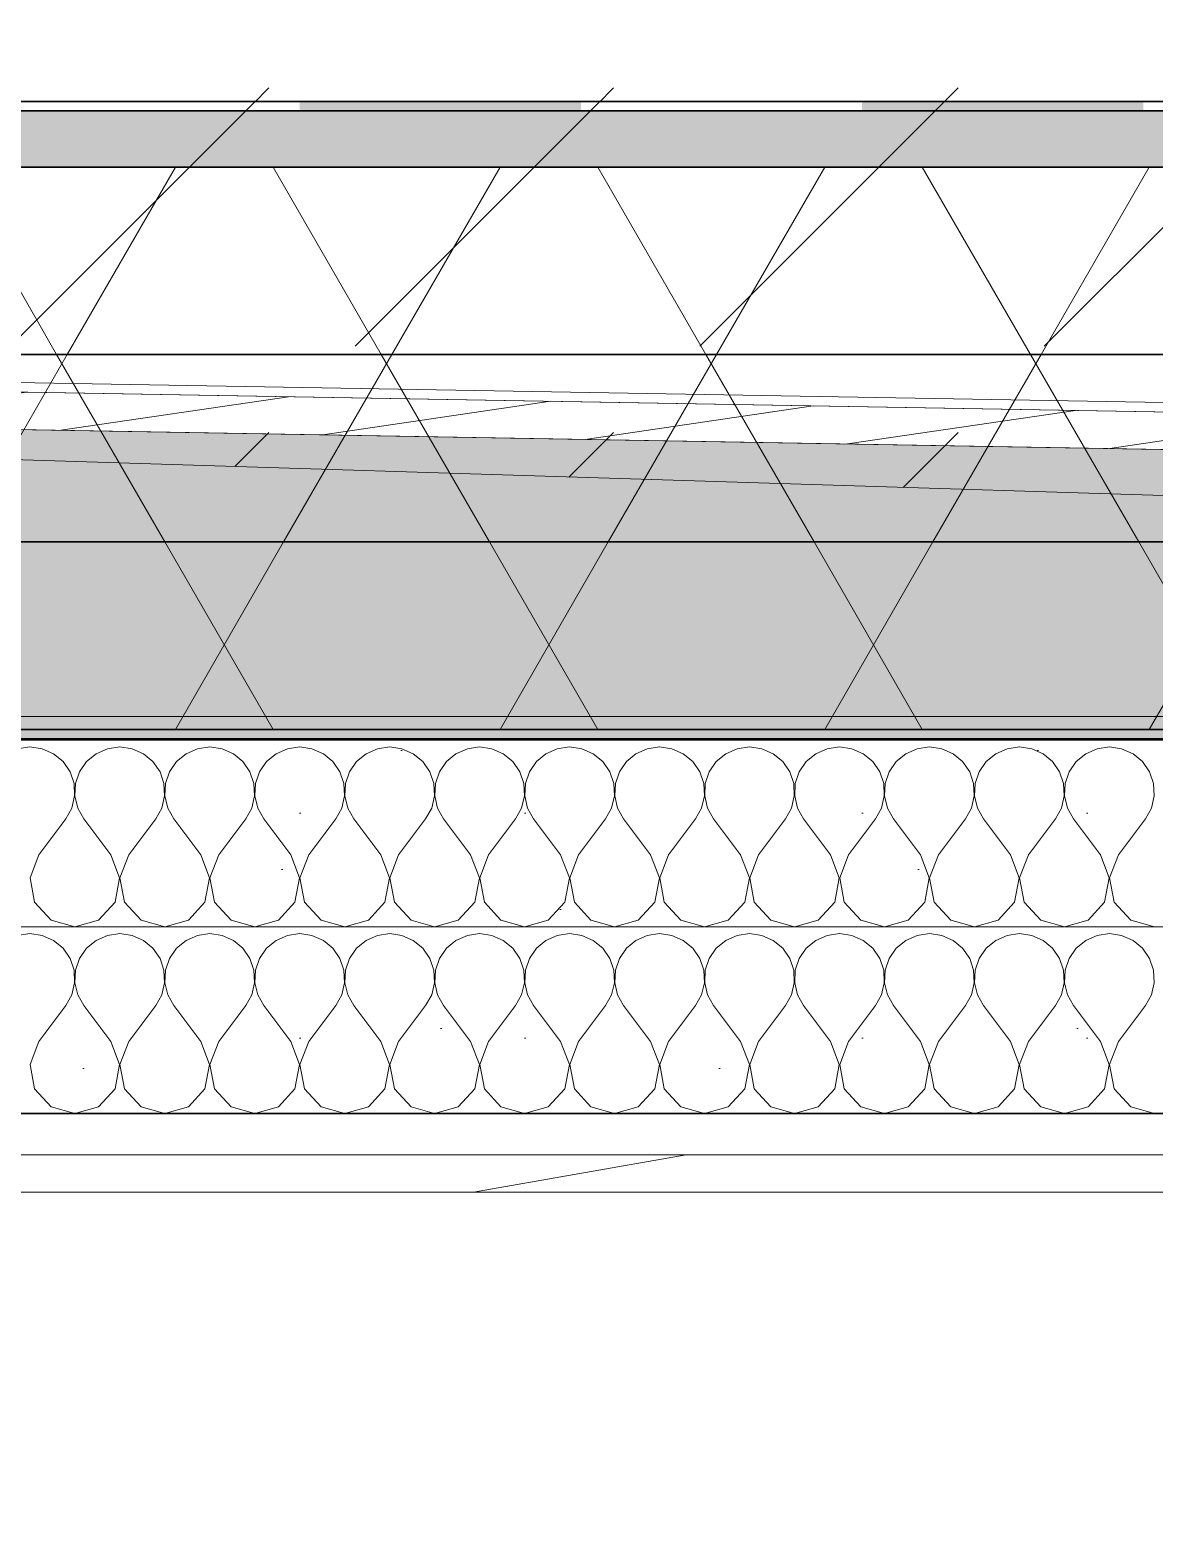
# Model space of a CAD drawing. Header units: millimetres. Extents: x 745166 to 884669, y -5000 to 15056.
# Drawn here: x 853248 to 853848, y 2814 to 3607 of the extents above; entities that cross this region are included whole.
import ezdxf

# ---------------------------------------------------------------- set-up
doc = ezdxf.new("R2010")
doc.units = ezdxf.units.MM
doc.header["$MEASUREMENT"] = 0
doc.linetypes.add('Wipeout_Contour', pattern=[1000, 0, -1000])
for name, color, linetype, lineweight in [('New_0_Pen_No__1', 7, 'Continuous', 13), ('New_0_Pen_No__19', 255, 'Continuous', 0), ('New_2D Drafting - General_Pen_No__1', 7, 'Continuous', 13), ('New_2D Drafting - General_Pen_No__19', 255, 'Continuous', 0), ('New_Annotation - Label_Pen_No__1', 7, 'Continuous', 13), ('New_Shell - Roof_Pen_No__21', 7, 'Continuous', 35)]:
    doc.layers.add(name, color=color, linetype=linetype, lineweight=lineweight)
doc.layers.add('New_Shell - Roof', color=7, linetype='Continuous')
doc.layers.add('New_Structural - Bearing', color=7, linetype='Continuous')
doc.dimstyles.new('GENERATED_STYLE__1', dxfattribs={"dimtxt": 0.18, "dimasz": 182.4, "dimexe": 0.18, "dimexo": 0.0625, "dimgap": 0, "dimtad": 0, "dimtih": 1, "dimtoh": 1, "dimdec": 4, "dimzin": 0, "dimdsep": 46, "dimcen": 0.09, "dimadec": 0, "dimazin": 0, "dimtfac": 1, "dimtdec": 4, "dimtmove": 0, "dimatfit": 3, "dimldrblk": 'ARROWHEAD_1', "dimfxl": 0, "dimtolj": 1, "dimtzin": 0, "dimarcsym": 0})
pattern_1 = [(60, (1087092.23, 129.18), (-129.90381, 75), []), (120, (1087092.23, 129.18), (129.90381, 75), [])]

# ---------------------------------------------------------------- blocks, each defined once
blk = doc.blocks.new('*X3', base_point=(1087092.23, 129.18))
at = {"layer": 'New_Shell - Roof', "linetype": 'Continuous', "lineweight": 0, "true_color": 0x000000}
blk.add_hatch(color=18, dxfattribs=at).paths.add_polyline_path([(851718.5, 3564.18), (851718.5, 3534.18), (855718.5, 3534.18), (855718.5, 3564.18)])
blk = doc.blocks.new('*X4', base_point=(1087092.23, 129.18))
at = {"layer": 'New_Shell - Roof', "linetype": 'Continuous', "lineweight": 0, "true_color": 0x000000}
for points in [[(853542.38, 3234.18), (853392.38, 3234.18), (853392.38, 3229.18), (853542.38, 3229.18)], [(853842.38, 3234.18), (853692.38, 3234.18), (853692.38, 3229.18), (853842.38, 3229.18)]]:
    blk.add_hatch(color=18, dxfattribs=at).paths.add_polyline_path(points)
blk = doc.blocks.new('*X5', base_point=(1087092.23, 129.18))
at = {"layer": 'New_Shell - Roof', "linetype": 'Continuous', "lineweight": 0, "true_color": 0x000000}
for points in [[(853542.39, 3569.18), (853392.39, 3569.18), (853392.39, 3564.18), (853542.39, 3564.18)], [(853842.39, 3569.18), (853692.39, 3569.18), (853692.39, 3564.18), (853842.39, 3564.18)]]:
    blk.add_hatch(color=18, dxfattribs=at).paths.add_polyline_path(points)
blk = doc.blocks.new('*X6', base_point=(1087092.23, 129.18))
at = {"layer": 'New_0_Pen_No__1', "color": 7, "linetype": 'Continuous', "lineweight": 13}
for p, q in [((853248.33, 3125.18), (853241.78, 3124.26)), ((853254.89, 3124.26), (853248.33, 3125.18)), ((853296.33, 3125.18), (853289.78, 3124.26)), ((853302.89, 3124.26), (853296.33, 3125.18)), ((853344.33, 3125.18), (853337.78, 3124.26)), ((853350.89, 3124.26), (853344.33, 3125.18)), ((853392.33, 3125.18), (853385.78, 3124.26)), ((853398.89, 3124.26), (853392.33, 3125.18)), ((853440.33, 3125.18), (853433.78, 3124.26)), ((853446.89, 3124.26), (853440.33, 3125.18)), ((853488.33, 3125.18), (853481.78, 3124.26)), ((853494.89, 3124.26), (853488.33, 3125.18)), ((853536.33, 3125.18), (853529.78, 3124.26)), ((853542.89, 3124.26), (853536.33, 3125.18)), ((853584.33, 3125.18), (853577.78, 3124.26)), ((853590.89, 3124.26), (853584.33, 3125.18)), ((853632.33, 3125.18), (853625.78, 3124.26)), ((853638.89, 3124.26), (853632.33, 3125.18)), ((853680.33, 3125.18), (853673.78, 3124.26)), ((853686.89, 3124.26), (853680.33, 3125.18)), ((853728.33, 3125.18), (853721.78, 3124.26)), ((853734.89, 3124.26), (853728.33, 3125.18)), ((853776.33, 3125.18), (853769.78, 3124.26)), ((853782.89, 3124.26), (853776.33, 3125.18)), ((853824.33, 3125.18), (853817.78, 3124.26)), ((853830.89, 3124.26), (853824.33, 3125.18)), ((853260.95, 3121.59), (853254.89, 3124.26)), ((853266.05, 3117.37), (853260.95, 3121.59)), ((853269.8, 3111.91), (853266.05, 3117.37)), ((853278.62, 3117.37), (853274.87, 3111.91)), ((853283.72, 3121.59), (853278.62, 3117.37)), ((853289.78, 3124.26), (853283.72, 3121.59)), ((853308.95, 3121.59), (853302.89, 3124.26)), ((853314.05, 3117.37), (853308.95, 3121.59)), ((853317.8, 3111.91), (853314.05, 3117.37)), ((853326.62, 3117.37), (853322.87, 3111.91)), ((853331.72, 3121.59), (853326.62, 3117.37)), ((853337.78, 3124.26), (853331.72, 3121.59)), ((853356.95, 3121.59), (853350.89, 3124.26)), ((853362.05, 3117.37), (853356.95, 3121.59)), ((853365.8, 3111.91), (853362.05, 3117.37)), ((853374.62, 3117.37), (853370.87, 3111.91)), ((853379.72, 3121.59), (853374.62, 3117.37)), ((853385.78, 3124.26), (853379.72, 3121.59)), ((853404.95, 3121.59), (853398.89, 3124.26)), ((853410.05, 3117.37), (853404.95, 3121.59)), ((853413.8, 3111.91), (853410.05, 3117.37)), ((853422.62, 3117.37), (853418.87, 3111.91)), ((853427.72, 3121.59), (853422.62, 3117.37)), ((853433.78, 3124.26), (853427.72, 3121.59)), ((853452.95, 3121.59), (853446.89, 3124.26)), ((853458.05, 3117.37), (853452.95, 3121.59)), ((853461.8, 3111.91), (853458.05, 3117.37)), ((853470.62, 3117.37), (853466.87, 3111.91)), ((853475.72, 3121.59), (853470.62, 3117.37)), ((853481.78, 3124.26), (853475.72, 3121.59)), ((853500.95, 3121.59), (853494.89, 3124.26)), ((853506.05, 3117.37), (853500.95, 3121.59)), ((853509.8, 3111.91), (853506.05, 3117.37)), ((853518.62, 3117.37), (853514.87, 3111.91)), ((853523.72, 3121.59), (853518.62, 3117.37)), ((853529.78, 3124.26), (853523.72, 3121.59)), ((853548.95, 3121.59), (853542.89, 3124.26)), ((853554.05, 3117.37), (853548.95, 3121.59)), ((853557.8, 3111.91), (853554.05, 3117.37)), ((853566.62, 3117.37), (853562.87, 3111.91)), ((853571.72, 3121.59), (853566.62, 3117.37)), ((853577.78, 3124.26), (853571.72, 3121.59)), ((853596.95, 3121.59), (853590.89, 3124.26)), ((853602.05, 3117.37), (853596.95, 3121.59)), ((853605.8, 3111.91), (853602.05, 3117.37)), ((853614.62, 3117.37), (853610.87, 3111.91)), ((853619.72, 3121.59), (853614.62, 3117.37)), ((853625.78, 3124.26), (853619.72, 3121.59)), ((853644.95, 3121.59), (853638.89, 3124.26)), ((853650.05, 3117.37), (853644.95, 3121.59)), ((853653.8, 3111.91), (853650.05, 3117.37)), ((853662.62, 3117.37), (853658.87, 3111.91)), ((853667.72, 3121.59), (853662.62, 3117.37)), ((853673.78, 3124.26), (853667.72, 3121.59)), ((853692.95, 3121.59), (853686.89, 3124.26)), ((853698.05, 3117.37), (853692.95, 3121.59)), ((853701.8, 3111.91), (853698.05, 3117.37)), ((853710.62, 3117.37), (853706.87, 3111.91)), ((853715.72, 3121.59), (853710.62, 3117.37)), ((853721.78, 3124.26), (853715.72, 3121.59)), ((853740.95, 3121.59), (853734.89, 3124.26)), ((853746.05, 3117.37), (853740.95, 3121.59)), ((853749.8, 3111.91), (853746.05, 3117.37)), ((853758.62, 3117.37), (853754.87, 3111.91)), ((853763.72, 3121.59), (853758.62, 3117.37)), ((853769.78, 3124.26), (853763.72, 3121.59)), ((853788.95, 3121.59), (853782.89, 3124.26)), ((853794.05, 3117.37), (853788.95, 3121.59)), ((853797.8, 3111.91), (853794.05, 3117.37)), ((853806.62, 3117.37), (853802.87, 3111.91)), ((853811.72, 3121.59), (853806.62, 3117.37)), ((853817.78, 3124.26), (853811.72, 3121.59)), ((853836.95, 3121.59), (853830.89, 3124.26)), ((853842.05, 3117.37), (853836.95, 3121.59)), ((853845.8, 3111.91), (853842.05, 3117.37)), ((853271.92, 3105.64), (853269.8, 3111.91)), ((853274.87, 3111.91), (853272.75, 3105.64)), ((853319.92, 3105.64), (853317.8, 3111.91)), ((853322.87, 3111.91), (853320.75, 3105.64)), ((853367.92, 3105.64), (853365.8, 3111.91)), ((853370.87, 3111.91), (853368.75, 3105.64)), ((853415.92, 3105.64), (853413.8, 3111.91)), ((853418.87, 3111.91), (853416.75, 3105.64)), ((853463.92, 3105.64), (853461.8, 3111.91)), ((853466.87, 3111.91), (853464.75, 3105.64)), ((853511.92, 3105.64), (853509.8, 3111.91)), ((853514.87, 3111.91), (853512.75, 3105.64)), ((853559.92, 3105.64), (853557.8, 3111.91)), ((853562.87, 3111.91), (853560.75, 3105.64)), ((853607.92, 3105.64), (853605.8, 3111.91)), ((853610.87, 3111.91), (853608.75, 3105.64)), ((853655.92, 3105.64), (853653.8, 3111.91)), ((853658.87, 3111.91), (853656.75, 3105.64)), ((853703.92, 3105.64), (853701.8, 3111.91)), ((853706.87, 3111.91), (853704.75, 3105.64)), ((853751.92, 3105.64), (853749.8, 3111.91)), ((853754.87, 3111.91), (853752.75, 3105.64)), ((853799.92, 3105.64), (853797.8, 3111.91)), ((853802.87, 3111.91), (853800.75, 3105.64)), ((853847.92, 3105.64), (853845.8, 3111.91)), ((853272.24, 3099.02), (853271.92, 3105.64)), ((853272.75, 3105.64), (853272.43, 3099.02)), ((853320.24, 3099.02), (853319.92, 3105.64)), ((853320.75, 3105.64), (853320.43, 3099.02)), ((853368.24, 3099.02), (853367.92, 3105.64)), ((853368.75, 3105.64), (853368.43, 3099.02)), ((853416.24, 3099.02), (853415.92, 3105.64)), ((853416.75, 3105.64), (853416.43, 3099.02)), ((853464.24, 3099.02), (853463.92, 3105.64)), ((853464.75, 3105.64), (853464.43, 3099.02)), ((853512.24, 3099.02), (853511.92, 3105.64)), ((853512.75, 3105.64), (853512.43, 3099.02)), ((853560.24, 3099.02), (853559.92, 3105.64)), ((853560.75, 3105.64), (853560.43, 3099.02)), ((853608.24, 3099.02), (853607.92, 3105.64)), ((853608.75, 3105.64), (853608.43, 3099.02)), ((853656.24, 3099.02), (853655.92, 3105.64)), ((853656.75, 3105.64), (853656.43, 3099.02)), ((853704.24, 3099.02), (853703.92, 3105.64)), ((853704.75, 3105.64), (853704.43, 3099.02)), ((853752.24, 3099.02), (853751.92, 3105.64)), ((853752.75, 3105.64), (853752.43, 3099.02)), ((853800.24, 3099.02), (853799.92, 3105.64)), ((853800.75, 3105.64), (853800.43, 3099.02)), ((853848.24, 3099.02), (853847.92, 3105.64)), ((853270.74, 3092.57), (853272.24, 3099.02)), ((853272.43, 3099.02), (853273.93, 3092.57)), ((853318.74, 3092.57), (853320.24, 3099.02)), ((853320.43, 3099.02), (853321.93, 3092.57)), ((853366.74, 3092.57), (853368.24, 3099.02)), ((853368.43, 3099.02), (853369.93, 3092.57)), ((853414.74, 3092.57), (853416.24, 3099.02)), ((853416.43, 3099.02), (853417.93, 3092.57)), ((853462.74, 3092.57), (853464.24, 3099.02)), ((853464.43, 3099.02), (853465.93, 3092.57)), ((853510.74, 3092.57), (853512.24, 3099.02)), ((853512.43, 3099.02), (853513.93, 3092.57)), ((853558.74, 3092.57), (853560.24, 3099.02)), ((853560.43, 3099.02), (853561.93, 3092.57)), ((853606.74, 3092.57), (853608.24, 3099.02)), ((853608.43, 3099.02), (853609.93, 3092.57)), ((853654.74, 3092.57), (853656.24, 3099.02)), ((853656.43, 3099.02), (853657.93, 3092.57)), ((853702.74, 3092.57), (853704.24, 3099.02)), ((853704.43, 3099.02), (853705.93, 3092.57)), ((853750.74, 3092.57), (853752.24, 3099.02)), ((853752.43, 3099.02), (853753.93, 3092.57)), ((853798.74, 3092.57), (853800.24, 3099.02)), ((853800.43, 3099.02), (853801.93, 3092.57)), ((853846.74, 3092.57), (853848.24, 3099.02)), ((853253.13, 3067.58), (853267.53, 3086.78)), ((853267.53, 3086.78), (853270.74, 3092.57)), ((853273.93, 3092.57), (853277.13, 3086.78)), ((853291.53, 3067.58), (853277.13, 3086.78)), ((853301.13, 3067.58), (853315.53, 3086.78)), ((853315.53, 3086.78), (853318.74, 3092.57)), ((853321.93, 3092.57), (853325.13, 3086.78)), ((853339.53, 3067.58), (853325.13, 3086.78)), ((853349.13, 3067.58), (853363.53, 3086.78)), ((853363.53, 3086.78), (853366.74, 3092.57)), ((853369.93, 3092.57), (853373.13, 3086.78)), ((853387.53, 3067.58), (853373.13, 3086.78)), ((853397.13, 3067.58), (853411.53, 3086.78)), ((853411.53, 3086.78), (853414.74, 3092.57)), ((853417.93, 3092.57), (853421.13, 3086.78)), ((853435.53, 3067.58), (853421.13, 3086.78)), ((853445.13, 3067.58), (853459.53, 3086.78)), ((853459.53, 3086.78), (853462.74, 3092.57)), ((853465.93, 3092.57), (853469.13, 3086.78)), ((853483.53, 3067.58), (853469.13, 3086.78)), ((853493.13, 3067.58), (853507.53, 3086.78)), ((853507.53, 3086.78), (853510.74, 3092.57)), ((853513.93, 3092.57), (853517.13, 3086.78)), ((853531.53, 3067.58), (853517.13, 3086.78)), ((853541.13, 3067.58), (853555.53, 3086.78)), ((853555.53, 3086.78), (853558.74, 3092.57)), ((853561.93, 3092.57), (853565.13, 3086.78)), ((853579.53, 3067.58), (853565.13, 3086.78)), ((853589.13, 3067.58), (853603.53, 3086.78)), ((853603.53, 3086.78), (853606.74, 3092.57)), ((853609.93, 3092.57), (853613.13, 3086.78)), ((853627.53, 3067.58), (853613.13, 3086.78)), ((853637.13, 3067.58), (853651.53, 3086.78)), ((853651.53, 3086.78), (853654.74, 3092.57)), ((853657.93, 3092.57), (853661.13, 3086.78)), ((853675.53, 3067.58), (853661.13, 3086.78)), ((853685.13, 3067.58), (853699.53, 3086.78)), ((853699.53, 3086.78), (853702.74, 3092.57)), ((853705.93, 3092.57), (853709.13, 3086.78)), ((853723.53, 3067.58), (853709.13, 3086.78)), ((853733.13, 3067.58), (853747.53, 3086.78)), ((853747.53, 3086.78), (853750.74, 3092.57)), ((853753.93, 3092.57), (853757.13, 3086.78)), ((853771.53, 3067.58), (853757.13, 3086.78)), ((853781.13, 3067.58), (853795.53, 3086.78)), ((853795.53, 3086.78), (853798.74, 3092.57)), ((853801.93, 3092.57), (853805.13, 3086.78)), ((853819.53, 3067.58), (853805.13, 3086.78)), ((853829.13, 3067.58), (853843.53, 3086.78)), ((853843.53, 3086.78), (853846.74, 3092.57)), ((853253.13, 3067.58), (853248.43, 3055.33)), ((853296.24, 3055.33), (853291.53, 3067.58)), ((853301.13, 3067.58), (853296.43, 3055.33)), ((853344.24, 3055.33), (853339.53, 3067.58)), ((853349.13, 3067.58), (853344.43, 3055.33)), ((853392.24, 3055.33), (853387.53, 3067.58)), ((853397.13, 3067.58), (853392.43, 3055.33)), ((853440.24, 3055.33), (853435.53, 3067.58)), ((853445.13, 3067.58), (853440.43, 3055.33)), ((853488.24, 3055.33), (853483.53, 3067.58)), ((853493.13, 3067.58), (853488.43, 3055.33)), ((853536.24, 3055.33), (853531.53, 3067.58)), ((853541.13, 3067.58), (853536.43, 3055.33)), ((853584.24, 3055.33), (853579.53, 3067.58)), ((853589.13, 3067.58), (853584.43, 3055.33)), ((853632.24, 3055.33), (853627.53, 3067.58)), ((853637.13, 3067.58), (853632.43, 3055.33)), ((853680.24, 3055.33), (853675.53, 3067.58)), ((853685.13, 3067.58), (853680.43, 3055.33)), ((853728.24, 3055.33), (853723.53, 3067.58)), ((853733.13, 3067.58), (853728.43, 3055.33)), ((853776.24, 3055.33), (853771.53, 3067.58)), ((853781.13, 3067.58), (853776.43, 3055.33)), ((853824.24, 3055.33), (853819.53, 3067.58)), ((853829.13, 3067.58), (853824.43, 3055.33)), ((853248.43, 3055.33), (853250.87, 3042.44)), ((853293.8, 3042.44), (853296.24, 3055.33)), ((853296.43, 3055.33), (853298.87, 3042.44)), ((853341.8, 3042.44), (853344.24, 3055.33)), ((853344.43, 3055.33), (853346.87, 3042.44)), ((853389.8, 3042.44), (853392.24, 3055.33)), ((853392.43, 3055.33), (853394.87, 3042.44)), ((853437.8, 3042.44), (853440.24, 3055.33)), ((853440.43, 3055.33), (853442.87, 3042.44)), ((853485.8, 3042.44), (853488.24, 3055.33)), ((853488.43, 3055.33), (853490.87, 3042.44)), ((853533.8, 3042.44), (853536.24, 3055.33)), ((853536.43, 3055.33), (853538.87, 3042.44)), ((853581.8, 3042.44), (853584.24, 3055.33)), ((853584.43, 3055.33), (853586.87, 3042.44)), ((853629.8, 3042.44), (853632.24, 3055.33)), ((853632.43, 3055.33), (853634.87, 3042.44)), ((853677.8, 3042.44), (853680.24, 3055.33)), ((853680.43, 3055.33), (853682.87, 3042.44)), ((853725.8, 3042.44), (853728.24, 3055.33)), ((853728.43, 3055.33), (853730.87, 3042.44)), ((853773.8, 3042.44), (853776.24, 3055.33)), ((853776.43, 3055.33), (853778.87, 3042.44)), ((853821.8, 3042.44), (853824.24, 3055.33)), ((853824.43, 3055.33), (853826.87, 3042.44)), ((853250.87, 3042.44), (853259.72, 3032.76)), ((853284.95, 3032.76), (853293.8, 3042.44)), ((853298.87, 3042.44), (853307.72, 3032.76)), ((853332.95, 3032.76), (853341.8, 3042.44)), ((853346.87, 3042.44), (853355.72, 3032.76)), ((853380.95, 3032.76), (853389.8, 3042.44)), ((853394.87, 3042.44), (853403.72, 3032.76)), ((853428.95, 3032.76), (853437.8, 3042.44)), ((853442.87, 3042.44), (853451.72, 3032.76)), ((853476.95, 3032.76), (853485.8, 3042.44)), ((853490.87, 3042.44), (853499.72, 3032.76)), ((853524.95, 3032.76), (853533.8, 3042.44)), ((853538.87, 3042.44), (853547.72, 3032.76)), ((853572.95, 3032.76), (853581.8, 3042.44)), ((853586.87, 3042.44), (853595.72, 3032.76)), ((853620.95, 3032.76), (853629.8, 3042.44)), ((853634.87, 3042.44), (853643.72, 3032.76)), ((853668.95, 3032.76), (853677.8, 3042.44)), ((853682.87, 3042.44), (853691.72, 3032.76)), ((853716.95, 3032.76), (853725.8, 3042.44)), ((853730.87, 3042.44), (853739.72, 3032.76)), ((853764.95, 3032.76), (853773.8, 3042.44)), ((853778.87, 3042.44), (853787.72, 3032.76)), ((853812.95, 3032.76), (853821.8, 3042.44)), ((853826.87, 3042.44), (853835.72, 3032.76)), ((853259.72, 3032.76), (853272.33, 3029.18)), ((853272.33, 3029.18), (853284.95, 3032.76)), ((853307.72, 3032.76), (853320.33, 3029.18)), ((853320.33, 3029.18), (853332.95, 3032.76)), ((853355.72, 3032.76), (853368.33, 3029.18)), ((853368.33, 3029.18), (853380.95, 3032.76)), ((853403.72, 3032.76), (853416.33, 3029.18)), ((853416.33, 3029.18), (853428.95, 3032.76)), ((853451.72, 3032.76), (853464.33, 3029.18)), ((853464.33, 3029.18), (853476.95, 3032.76)), ((853499.72, 3032.76), (853512.33, 3029.18)), ((853512.33, 3029.18), (853524.95, 3032.76)), ((853547.72, 3032.76), (853560.33, 3029.18)), ((853560.33, 3029.18), (853572.95, 3032.76)), ((853595.72, 3032.76), (853608.33, 3029.18)), ((853608.33, 3029.18), (853620.95, 3032.76)), ((853643.72, 3032.76), (853656.33, 3029.18)), ((853656.33, 3029.18), (853668.95, 3032.76)), ((853691.72, 3032.76), (853704.33, 3029.18)), ((853704.33, 3029.18), (853716.95, 3032.76)), ((853739.72, 3032.76), (853752.33, 3029.18)), ((853752.33, 3029.18), (853764.95, 3032.76)), ((853787.72, 3032.76), (853800.33, 3029.18)), ((853800.33, 3029.18), (853812.95, 3032.76)), ((853835.72, 3032.76), (853848.33, 3029.18))]:
    blk.add_line(p, q, dxfattribs=at)
blk = doc.blocks.new('*X8', base_point=(1087092.23, 129.18))
at = {"layer": 'New_0_Pen_No__1', "color": 7, "linetype": 'Continuous', "lineweight": 13}
for p, q in [((853248.33, 3224.8), (853241.78, 3223.88)), ((853254.89, 3223.88), (853248.33, 3224.8)), ((853260.95, 3221.21), (853254.89, 3223.88)), ((853266.05, 3216.99), (853260.95, 3221.21)), ((853283.72, 3221.21), (853278.62, 3216.99)), ((853289.78, 3223.88), (853283.72, 3221.21)), ((853296.33, 3224.8), (853289.78, 3223.88)), ((853302.89, 3223.88), (853296.33, 3224.8)), ((853308.95, 3221.21), (853302.89, 3223.88)), ((853314.05, 3216.99), (853308.95, 3221.21)), ((853331.72, 3221.21), (853326.62, 3216.99)), ((853337.78, 3223.88), (853331.72, 3221.21)), ((853344.33, 3224.8), (853337.78, 3223.88)), ((853350.89, 3223.88), (853344.33, 3224.8)), ((853356.95, 3221.21), (853350.89, 3223.88)), ((853362.05, 3216.99), (853356.95, 3221.21)), ((853379.72, 3221.21), (853374.62, 3216.99)), ((853385.78, 3223.88), (853379.72, 3221.21)), ((853392.33, 3224.8), (853385.78, 3223.88)), ((853398.89, 3223.88), (853392.33, 3224.8)), ((853404.95, 3221.21), (853398.89, 3223.88)), ((853410.05, 3216.99), (853404.95, 3221.21)), ((853427.72, 3221.21), (853422.62, 3216.99)), ((853433.78, 3223.88), (853427.72, 3221.21)), ((853440.33, 3224.8), (853433.78, 3223.88)), ((853446.89, 3223.88), (853440.33, 3224.8)), ((853452.95, 3221.21), (853446.89, 3223.88)), ((853458.05, 3216.99), (853452.95, 3221.21)), ((853475.72, 3221.21), (853470.62, 3216.99)), ((853481.78, 3223.88), (853475.72, 3221.21)), ((853488.33, 3224.8), (853481.78, 3223.88)), ((853494.89, 3223.88), (853488.33, 3224.8)), ((853500.95, 3221.21), (853494.89, 3223.88)), ((853506.05, 3216.99), (853500.95, 3221.21)), ((853523.72, 3221.21), (853518.62, 3216.99)), ((853529.78, 3223.88), (853523.72, 3221.21)), ((853536.33, 3224.8), (853529.78, 3223.88)), ((853542.89, 3223.88), (853536.33, 3224.8)), ((853548.95, 3221.21), (853542.89, 3223.88)), ((853554.05, 3216.99), (853548.95, 3221.21)), ((853571.72, 3221.21), (853566.62, 3216.99)), ((853577.78, 3223.88), (853571.72, 3221.21)), ((853584.33, 3224.8), (853577.78, 3223.88)), ((853590.89, 3223.88), (853584.33, 3224.8)), ((853596.95, 3221.21), (853590.89, 3223.88)), ((853602.05, 3216.99), (853596.95, 3221.21)), ((853619.72, 3221.21), (853614.62, 3216.99)), ((853625.78, 3223.88), (853619.72, 3221.21)), ((853632.33, 3224.8), (853625.78, 3223.88)), ((853638.89, 3223.88), (853632.33, 3224.8)), ((853644.95, 3221.21), (853638.89, 3223.88)), ((853650.05, 3216.99), (853644.95, 3221.21)), ((853667.72, 3221.21), (853662.62, 3216.99)), ((853673.78, 3223.88), (853667.72, 3221.21)), ((853680.33, 3224.8), (853673.78, 3223.88)), ((853686.89, 3223.88), (853680.33, 3224.8)), ((853692.95, 3221.21), (853686.89, 3223.88)), ((853698.05, 3216.99), (853692.95, 3221.21)), ((853715.72, 3221.21), (853710.62, 3216.99)), ((853721.78, 3223.88), (853715.72, 3221.21)), ((853728.33, 3224.8), (853721.78, 3223.88)), ((853734.89, 3223.88), (853728.33, 3224.8)), ((853740.95, 3221.21), (853734.89, 3223.88)), ((853746.05, 3216.99), (853740.95, 3221.21)), ((853763.72, 3221.21), (853758.62, 3216.99)), ((853769.78, 3223.88), (853763.72, 3221.21)), ((853776.33, 3224.8), (853769.78, 3223.88)), ((853782.89, 3223.88), (853776.33, 3224.8)), ((853788.95, 3221.21), (853782.89, 3223.88)), ((853794.05, 3216.99), (853788.95, 3221.21)), ((853811.72, 3221.21), (853806.62, 3216.99)), ((853817.78, 3223.88), (853811.72, 3221.21)), ((853824.33, 3224.8), (853817.78, 3223.88)), ((853830.89, 3223.88), (853824.33, 3224.8)), ((853836.95, 3221.21), (853830.89, 3223.88)), ((853842.05, 3216.99), (853836.95, 3221.21)), ((853269.8, 3211.53), (853266.05, 3216.99)), ((853278.62, 3216.99), (853274.87, 3211.53)), ((853317.8, 3211.53), (853314.05, 3216.99)), ((853326.62, 3216.99), (853322.87, 3211.53)), ((853365.8, 3211.53), (853362.05, 3216.99)), ((853374.62, 3216.99), (853370.87, 3211.53)), ((853413.8, 3211.53), (853410.05, 3216.99)), ((853422.62, 3216.99), (853418.87, 3211.53)), ((853461.8, 3211.53), (853458.05, 3216.99)), ((853470.62, 3216.99), (853466.87, 3211.53)), ((853509.8, 3211.53), (853506.05, 3216.99)), ((853518.62, 3216.99), (853514.87, 3211.53)), ((853557.8, 3211.53), (853554.05, 3216.99)), ((853566.62, 3216.99), (853562.87, 3211.53)), ((853605.8, 3211.53), (853602.05, 3216.99)), ((853614.62, 3216.99), (853610.87, 3211.53)), ((853653.8, 3211.53), (853650.05, 3216.99)), ((853662.62, 3216.99), (853658.87, 3211.53)), ((853701.8, 3211.53), (853698.05, 3216.99)), ((853710.62, 3216.99), (853706.87, 3211.53)), ((853749.8, 3211.53), (853746.05, 3216.99)), ((853758.62, 3216.99), (853754.87, 3211.53)), ((853797.8, 3211.53), (853794.05, 3216.99)), ((853806.62, 3216.99), (853802.87, 3211.53)), ((853845.8, 3211.53), (853842.05, 3216.99)), ((853271.92, 3205.25), (853269.8, 3211.53)), ((853272.24, 3198.64), (853271.92, 3205.25)), ((853272.75, 3205.25), (853272.43, 3198.64)), ((853274.87, 3211.53), (853272.75, 3205.25)), ((853319.92, 3205.25), (853317.8, 3211.53)), ((853320.24, 3198.64), (853319.92, 3205.25)), ((853320.75, 3205.25), (853320.43, 3198.64)), ((853322.87, 3211.53), (853320.75, 3205.25)), ((853367.92, 3205.25), (853365.8, 3211.53)), ((853368.24, 3198.64), (853367.92, 3205.25)), ((853368.75, 3205.25), (853368.43, 3198.64)), ((853370.87, 3211.53), (853368.75, 3205.25)), ((853415.92, 3205.25), (853413.8, 3211.53)), ((853416.24, 3198.64), (853415.92, 3205.25)), ((853416.75, 3205.25), (853416.43, 3198.64)), ((853418.87, 3211.53), (853416.75, 3205.25)), ((853463.92, 3205.25), (853461.8, 3211.53)), ((853464.24, 3198.64), (853463.92, 3205.25)), ((853464.75, 3205.25), (853464.43, 3198.64)), ((853466.87, 3211.53), (853464.75, 3205.25)), ((853511.92, 3205.25), (853509.8, 3211.53)), ((853512.24, 3198.64), (853511.92, 3205.25)), ((853512.75, 3205.25), (853512.43, 3198.64)), ((853514.87, 3211.53), (853512.75, 3205.25)), ((853559.92, 3205.25), (853557.8, 3211.53)), ((853560.24, 3198.64), (853559.92, 3205.25)), ((853560.75, 3205.25), (853560.43, 3198.64)), ((853562.87, 3211.53), (853560.75, 3205.25)), ((853607.92, 3205.25), (853605.8, 3211.53)), ((853608.24, 3198.64), (853607.92, 3205.25)), ((853608.75, 3205.25), (853608.43, 3198.64)), ((853610.87, 3211.53), (853608.75, 3205.25)), ((853655.92, 3205.25), (853653.8, 3211.53)), ((853656.24, 3198.64), (853655.92, 3205.25)), ((853656.75, 3205.25), (853656.43, 3198.64)), ((853658.87, 3211.53), (853656.75, 3205.25)), ((853703.92, 3205.25), (853701.8, 3211.53)), ((853704.24, 3198.64), (853703.92, 3205.25)), ((853704.75, 3205.25), (853704.43, 3198.64)), ((853706.87, 3211.53), (853704.75, 3205.25)), ((853751.92, 3205.25), (853749.8, 3211.53)), ((853752.24, 3198.64), (853751.92, 3205.25)), ((853752.75, 3205.25), (853752.43, 3198.64)), ((853754.87, 3211.53), (853752.75, 3205.25)), ((853799.92, 3205.25), (853797.8, 3211.53)), ((853800.24, 3198.64), (853799.92, 3205.25)), ((853800.75, 3205.25), (853800.43, 3198.64)), ((853802.87, 3211.53), (853800.75, 3205.25)), ((853847.92, 3205.25), (853845.8, 3211.53)), ((853848.24, 3198.64), (853847.92, 3205.25)), ((853270.74, 3192.19), (853272.24, 3198.64)), ((853272.43, 3198.64), (853273.93, 3192.19)), ((853318.74, 3192.19), (853320.24, 3198.64)), ((853320.43, 3198.64), (853321.93, 3192.19)), ((853366.74, 3192.19), (853368.24, 3198.64)), ((853368.43, 3198.64), (853369.93, 3192.19)), ((853414.74, 3192.19), (853416.24, 3198.64)), ((853416.43, 3198.64), (853417.93, 3192.19)), ((853462.74, 3192.19), (853464.24, 3198.64)), ((853464.43, 3198.64), (853465.93, 3192.19)), ((853510.74, 3192.19), (853512.24, 3198.64)), ((853512.43, 3198.64), (853513.93, 3192.19)), ((853558.74, 3192.19), (853560.24, 3198.64)), ((853560.43, 3198.64), (853561.93, 3192.19)), ((853606.74, 3192.19), (853608.24, 3198.64)), ((853608.43, 3198.64), (853609.93, 3192.19)), ((853654.74, 3192.19), (853656.24, 3198.64)), ((853656.43, 3198.64), (853657.93, 3192.19)), ((853702.74, 3192.19), (853704.24, 3198.64)), ((853704.43, 3198.64), (853705.93, 3192.19)), ((853750.74, 3192.19), (853752.24, 3198.64)), ((853752.43, 3198.64), (853753.93, 3192.19)), ((853798.74, 3192.19), (853800.24, 3198.64)), ((853800.43, 3198.64), (853801.93, 3192.19)), ((853846.74, 3192.19), (853848.24, 3198.64)), ((853267.53, 3186.4), (853270.74, 3192.19)), ((853273.93, 3192.19), (853277.13, 3186.4)), ((853315.53, 3186.4), (853318.74, 3192.19)), ((853321.93, 3192.19), (853325.13, 3186.4)), ((853363.53, 3186.4), (853366.74, 3192.19)), ((853369.93, 3192.19), (853373.13, 3186.4)), ((853411.53, 3186.4), (853414.74, 3192.19)), ((853417.93, 3192.19), (853421.13, 3186.4)), ((853459.53, 3186.4), (853462.74, 3192.19)), ((853465.93, 3192.19), (853469.13, 3186.4)), ((853507.53, 3186.4), (853510.74, 3192.19)), ((853513.93, 3192.19), (853517.13, 3186.4)), ((853555.53, 3186.4), (853558.74, 3192.19)), ((853561.93, 3192.19), (853565.13, 3186.4)), ((853603.53, 3186.4), (853606.74, 3192.19)), ((853609.93, 3192.19), (853613.13, 3186.4)), ((853651.53, 3186.4), (853654.74, 3192.19)), ((853657.93, 3192.19), (853661.13, 3186.4)), ((853699.53, 3186.4), (853702.74, 3192.19)), ((853705.93, 3192.19), (853709.13, 3186.4)), ((853747.53, 3186.4), (853750.74, 3192.19)), ((853753.93, 3192.19), (853757.13, 3186.4)), ((853795.53, 3186.4), (853798.74, 3192.19)), ((853801.93, 3192.19), (853805.13, 3186.4)), ((853843.53, 3186.4), (853846.74, 3192.19)), ((853253.13, 3167.2), (853267.53, 3186.4)), ((853291.53, 3167.2), (853277.13, 3186.4)), ((853301.13, 3167.2), (853315.53, 3186.4)), ((853339.53, 3167.2), (853325.13, 3186.4)), ((853349.13, 3167.2), (853363.53, 3186.4)), ((853387.53, 3167.2), (853373.13, 3186.4)), ((853397.13, 3167.2), (853411.53, 3186.4)), ((853435.53, 3167.2), (853421.13, 3186.4)), ((853445.13, 3167.2), (853459.53, 3186.4)), ((853483.53, 3167.2), (853469.13, 3186.4)), ((853493.13, 3167.2), (853507.53, 3186.4)), ((853531.53, 3167.2), (853517.13, 3186.4)), ((853541.13, 3167.2), (853555.53, 3186.4)), ((853579.53, 3167.2), (853565.13, 3186.4)), ((853589.13, 3167.2), (853603.53, 3186.4)), ((853627.53, 3167.2), (853613.13, 3186.4)), ((853637.13, 3167.2), (853651.53, 3186.4)), ((853675.53, 3167.2), (853661.13, 3186.4)), ((853685.13, 3167.2), (853699.53, 3186.4)), ((853723.53, 3167.2), (853709.13, 3186.4)), ((853733.13, 3167.2), (853747.53, 3186.4)), ((853771.53, 3167.2), (853757.13, 3186.4)), ((853781.13, 3167.2), (853795.53, 3186.4)), ((853819.53, 3167.2), (853805.13, 3186.4)), ((853829.13, 3167.2), (853843.53, 3186.4)), ((853253.13, 3167.2), (853248.43, 3154.95)), ((853296.24, 3154.95), (853291.53, 3167.2)), ((853301.13, 3167.2), (853296.43, 3154.95)), ((853344.24, 3154.95), (853339.53, 3167.2)), ((853349.13, 3167.2), (853344.43, 3154.95)), ((853392.24, 3154.95), (853387.53, 3167.2)), ((853397.13, 3167.2), (853392.43, 3154.95)), ((853440.24, 3154.95), (853435.53, 3167.2)), ((853445.13, 3167.2), (853440.43, 3154.95)), ((853488.24, 3154.95), (853483.53, 3167.2)), ((853493.13, 3167.2), (853488.43, 3154.95)), ((853536.24, 3154.95), (853531.53, 3167.2)), ((853541.13, 3167.2), (853536.43, 3154.95)), ((853584.24, 3154.95), (853579.53, 3167.2)), ((853589.13, 3167.2), (853584.43, 3154.95)), ((853632.24, 3154.95), (853627.53, 3167.2)), ((853637.13, 3167.2), (853632.43, 3154.95)), ((853680.24, 3154.95), (853675.53, 3167.2)), ((853685.13, 3167.2), (853680.43, 3154.95)), ((853728.24, 3154.95), (853723.53, 3167.2)), ((853733.13, 3167.2), (853728.43, 3154.95)), ((853776.24, 3154.95), (853771.53, 3167.2)), ((853781.13, 3167.2), (853776.43, 3154.95)), ((853824.24, 3154.95), (853819.53, 3167.2)), ((853829.13, 3167.2), (853824.43, 3154.95)), ((853248.43, 3154.95), (853250.87, 3142.06)), ((853293.8, 3142.06), (853296.24, 3154.95)), ((853296.43, 3154.95), (853298.87, 3142.06)), ((853341.8, 3142.06), (853344.24, 3154.95)), ((853344.43, 3154.95), (853346.87, 3142.06)), ((853389.8, 3142.06), (853392.24, 3154.95)), ((853392.43, 3154.95), (853394.87, 3142.06)), ((853437.8, 3142.06), (853440.24, 3154.95)), ((853440.43, 3154.95), (853442.87, 3142.06)), ((853485.8, 3142.06), (853488.24, 3154.95)), ((853488.43, 3154.95), (853490.87, 3142.06)), ((853533.8, 3142.06), (853536.24, 3154.95)), ((853536.43, 3154.95), (853538.87, 3142.06)), ((853581.8, 3142.06), (853584.24, 3154.95)), ((853584.43, 3154.95), (853586.87, 3142.06)), ((853629.8, 3142.06), (853632.24, 3154.95)), ((853632.43, 3154.95), (853634.87, 3142.06)), ((853677.8, 3142.06), (853680.24, 3154.95)), ((853680.43, 3154.95), (853682.87, 3142.06)), ((853725.8, 3142.06), (853728.24, 3154.95)), ((853728.43, 3154.95), (853730.87, 3142.06)), ((853773.8, 3142.06), (853776.24, 3154.95)), ((853776.43, 3154.95), (853778.87, 3142.06)), ((853821.8, 3142.06), (853824.24, 3154.95)), ((853824.43, 3154.95), (853826.87, 3142.06)), ((853250.87, 3142.06), (853259.72, 3132.38)), ((853284.95, 3132.38), (853293.8, 3142.06)), ((853298.87, 3142.06), (853307.72, 3132.38)), ((853332.95, 3132.38), (853341.8, 3142.06)), ((853346.87, 3142.06), (853355.72, 3132.38)), ((853380.95, 3132.38), (853389.8, 3142.06)), ((853394.87, 3142.06), (853403.72, 3132.38)), ((853428.95, 3132.38), (853437.8, 3142.06)), ((853442.87, 3142.06), (853451.72, 3132.38)), ((853476.95, 3132.38), (853485.8, 3142.06)), ((853490.87, 3142.06), (853499.72, 3132.38)), ((853524.95, 3132.38), (853533.8, 3142.06)), ((853538.87, 3142.06), (853547.72, 3132.38)), ((853572.95, 3132.38), (853581.8, 3142.06)), ((853586.87, 3142.06), (853595.72, 3132.38)), ((853620.95, 3132.38), (853629.8, 3142.06)), ((853634.87, 3142.06), (853643.72, 3132.38)), ((853668.95, 3132.38), (853677.8, 3142.06)), ((853682.87, 3142.06), (853691.72, 3132.38)), ((853716.95, 3132.38), (853725.8, 3142.06)), ((853730.87, 3142.06), (853739.72, 3132.38)), ((853764.95, 3132.38), (853773.8, 3142.06)), ((853778.87, 3142.06), (853787.72, 3132.38)), ((853812.95, 3132.38), (853821.8, 3142.06)), ((853826.87, 3142.06), (853835.72, 3132.38)), ((853259.72, 3132.38), (853272.33, 3128.8)), ((853272.33, 3128.8), (853284.95, 3132.38)), ((853307.72, 3132.38), (853320.33, 3128.8)), ((853320.33, 3128.8), (853332.95, 3132.38)), ((853355.72, 3132.38), (853368.33, 3128.8)), ((853368.33, 3128.8), (853380.95, 3132.38)), ((853403.72, 3132.38), (853416.33, 3128.8)), ((853416.33, 3128.8), (853428.95, 3132.38)), ((853451.72, 3132.38), (853464.33, 3128.8)), ((853464.33, 3128.8), (853476.95, 3132.38)), ((853499.72, 3132.38), (853512.33, 3128.8)), ((853512.33, 3128.8), (853524.95, 3132.38)), ((853547.72, 3132.38), (853560.33, 3128.8)), ((853560.33, 3128.8), (853572.95, 3132.38)), ((853595.72, 3132.38), (853608.33, 3128.8)), ((853608.33, 3128.8), (853620.95, 3132.38)), ((853643.72, 3132.38), (853656.33, 3128.8)), ((853656.33, 3128.8), (853668.95, 3132.38)), ((853691.72, 3132.38), (853704.33, 3128.8)), ((853704.33, 3128.8), (853716.95, 3132.38)), ((853739.72, 3132.38), (853752.33, 3128.8)), ((853752.33, 3128.8), (853764.95, 3132.38)), ((853787.72, 3132.38), (853800.33, 3128.8)), ((853800.33, 3128.8), (853812.95, 3132.38)), ((853835.72, 3132.38), (853848.33, 3128.8))]:
    blk.add_line(p, q, dxfattribs=at)
blk = doc.blocks.new('*X9', base_point=(1087092.23, 129.18))
at = {"layer": 'New_0_Pen_No__1', "linetype": 'Continuous', "lineweight": 0, "true_color": 0x000000}
blk.add_hatch(color=18, dxfattribs=at).paths.add_polyline_path([(855858.5, 3241.03), (851578.5, 3241.03), (851578.5, 3228.41), (855858.5, 3228.41)])
blk = doc.blocks.new('ARROWHEAD_1')
at = {"color": 0, "linetype": 'Continuous', "lineweight": 0}
blk.add_line((0, 0), (-1, 0), dxfattribs=at)
blk.add_circle((0, 0), 0.25, dxfattribs=at)

msp = doc.modelspace()

# ---------------------------------------------------------------- hatches: boundary and pattern name
at = {"layer": 'New_0_Pen_No__1', "linetype": 'Continuous', "lineweight": 13}
h = msp.add_hatch(dxfattribs=at)
h.set_pattern_fill('Wood_0005', style=0, pattern_type=2)
h.set_pattern_definition([(8.36294, (854244.443, 3376.738), (-3.8296, 22.448), [])])
h.paths.add_polyline_path([(850576.5, 3440.68), (856886.49, 3330.68), (856886.22, 3350.69), (850576.23, 3460.68)])
h = msp.add_hatch(dxfattribs=at)
h.set_pattern_fill('Lightweight_Concrete_0005', style=0, pattern_type=2)
h.set_pattern_definition([(0, (1087092.2, 129.2), (0, 779.4229), [48.75, -401.25]), (0, (1087317.2, 518.9), (0, 779.4229), [48.75, -401.25]), (60, (1087092.2, 129.2), (-675, 389.7114), [48.75, -401.25]), (60, (1087542.2, 129.2), (-675, 389.7114), [48.75, -401.25]), (120, (1087141, 129.2), (675, 389.7114), [48.75, -401.25]), (120, (1087591, 129.2), (675, 389.7114), [48.75, -401.25]), (0, (1087092.23, 204.18), (0, 150), [0, -150, 0, -225]), (45, (1087167.23, 204.18), (-106.06602, 106.06602), [0, -112.5, 0, -187.5])])
h.paths.add_polyline_path([(856896.5, 3350.51), (850677.41, 3458.92), (850677.5, 3463.92), (856896.5, 3355.51)])
at = {"layer": 'New_0_Pen_No__19', "linetype": 'Continuous', "lineweight": 0}
msp.add_hatch(color=255, dxfattribs=at).paths.add_polyline_path([(850576.5, 3241.03), (856861.5, 3241.03), (856861.5, 3331.12), (850576.5, 3440.68)])
at = {"layer": 'New_Shell - Roof', "linetype": 'Continuous', "lineweight": 0, "true_color": 0x000000}
h = msp.add_hatch(dxfattribs=at)
h.set_pattern_fill('Batt_Insulation_0005', color=18, style=0, pattern_type=2)
h.set_pattern_definition(pattern_1)
h.paths.add_polyline_path([(851718.5, 3534.18), (851718.5, 3434.18), (855718.5, 3434.18), (855718.5, 3534.18)])
h = msp.add_hatch(dxfattribs=at)
h.set_pattern_fill('Batt_Insulation_0005', color=18, style=0, pattern_type=2)
h.set_pattern_definition(pattern_1)
h.paths.add_polyline_path([(851718.5, 3434.18), (851718.5, 3334.18), (855718.5, 3334.18), (855718.5, 3434.18)])
h = msp.add_hatch(dxfattribs=at)
h.set_pattern_fill('Batt_Insulation_0005', color=18, style=0, pattern_type=2)
h.set_pattern_definition(pattern_1)
h.paths.add_polyline_path([(851718.5, 3334.18), (851718.5, 3234.18), (855718.5, 3234.18), (855718.5, 3334.18)])

# ---------------------------------------------------------------- linework, layer by layer
at = {"layer": 'New_0_Pen_No__1', "color": 7, "linetype": 'Continuous', "lineweight": 13, "flags": 128}
for points in [[(850576.5, 3440.68), (856886.49, 3330.68), (856886.22, 3350.69), (850576.23, 3460.68)], [(856896.5, 3350.51), (850677.41, 3458.92), (850677.5, 3463.92), (856896.5, 3355.51)], [(850576.5, 3241.03), (856861.5, 3241.03), (856861.5, 3331.12), (850576.5, 3440.68)], [(855858.5, 3241.03), (855858.5, 3228.41), (851578.5, 3228.41), (851578.5, 3241.03)], [(855858.5, 3228.41), (855858.5, 3128.8), (851578.5, 3128.8), (851578.5, 3228.41)]]:
    msp.add_lwpolyline(points, close=True, dxfattribs=at)
at = {"layer": 'New_Shell - Roof_Pen_No__21', "color": 7, "linetype": 'Continuous', "lineweight": 35}
for p, q in [((855718.5, 3564.18), (851718.5, 3564.18)), ((855718.5, 3534.18), (851718.5, 3534.18)), ((855718.5, 3434.18), (851718.5, 3434.18)), ((855718.5, 3334.18), (851718.5, 3334.18)), ((855718.5, 3234.18), (851718.5, 3234.18)), ((855718.5, 3229.18), (851718.5, 3229.18))]:
    msp.add_line(p, q, dxfattribs=at)

# ---------------------------------------------------------------- block references
at = {"layer": 'New_0_Pen_No__1', "color": 7, "linetype": 'Continuous', "lineweight": 13}
for name in ['*X9', '*X8']:
    msp.add_blockref(name, (1087092.23, 129.18), dxfattribs=at)
at = {"layer": 'New_Shell - Roof', "lineweight": 0}
for name in ['*X3', '*X4']:
    msp.add_blockref(name, (1087092.23, 129.18), dxfattribs=at)

# ---------------------------------------------------------------- wipeouts: each hides what was drawn before it
at = {"color": 254, "linetype": 'Wipeout_Contour', "lineweight": 0, "ltscale": 3414907.206827026}
msp.add_wipeout([(855718.5, 3949.18), (851718.5, 3949.18), (851718.5, 3569.18), (855718.5, 3569.18)], dxfattribs=at).dxf.layer = 'New_Structural - Bearing'
at = {"color": 254, "linetype": 'Wipeout_Contour', "lineweight": 0, "ltscale": 26431299.30567908}
msp.add_wipeout([(851718.5, 2579.18), (851818.5, 2579.18), (851818.5, 2573.18), (852704, 2573.18), (852704, 2579.18), (852749, 2579.18), (852749, 2573.18), (854706.5, 2573.18), (854706.5, 2516.18), (854586.5, 2516.18), (854586.5, 2459.18), (852149.65, 2459.18), (852115.16, 2457.37), (852084.16, 2452.46), (852053.85, 2444.34), (852024.55, 2433.09), (851996.59, 2418.84), (851970.27, 2401.75), (851945.88, 2382), (851923.68, 2359.81), (851903.93, 2335.42), (851886.84, 2309.1), (851872.59, 2281.13), (851861.34, 2251.83), (851853.22, 2221.52), (851848.31, 2190.52), (851846.5, 2156.04), (851846.5, 129.18), (855718.5, 129.18), (855718.5, 3029.18), (851718.5, 3029.18)], dxfattribs=at).dxf.layer = 'New_Structural - Bearing'

# ---------------------------------------------------------------- next in the draw order: hatches: boundary and pattern name
at = {"layer": 'New_2D Drafting - General_Pen_No__1', "linetype": 'Continuous', "lineweight": 13}
h = msp.add_hatch(dxfattribs=at)
h.set_pattern_fill('Wood_0005', style=0, pattern_type=2)
h.set_pattern_definition([(10, (1087092.23, 129.18), (-15.628336, 88.632695), [])])
h.paths.add_polyline_path([(855718.5, 3007.18), (851718.5, 3007.18), (851718.5, 2987.18), (855718.5, 2987.18)])
at = {"layer": 'New_2D Drafting - General_Pen_No__19', "linetype": 'Continuous', "lineweight": 0}
h = msp.add_hatch(dxfattribs=at)
h.set_pattern_fill('Dashed_0005', color=255, style=0, pattern_type=2)
h.set_pattern_definition([(45, (1087092.23, 129.18), (-183.84776, 183.84776), [195, -65]), (45, (1087092.23, 313.03), (-183.84776, 183.84776), [195, -65])])
h.paths.add_polyline_path([(850627.87, 3459.78), (856896.5, 3263.74), (856896.5, 4019.65), (850627.87, 4019.65)])
at = {"layer": 'New_Shell - Roof', "linetype": 'Continuous', "lineweight": 0, "true_color": 0x000000}
h = msp.add_hatch(dxfattribs=at)
h.set_pattern_fill('Structural_Concrete_0005', color=18, style=0, pattern_type=2)
h.set_pattern_definition([(0, (1087092.2, 129.2), (0, 623.5383), [60, -300]), (0, (1087272.2, 440.95), (0, 623.5383), [60, -300]), (60, (1087092.2, 129.2), (-540, 311.7692), [60, -300]), (60, (1087452.2, 129.2), (-540, 311.7692), [60, -300]), (120, (1087152.2, 129.2), (540, 311.7692), [60, -300]), (120, (1087512.2, 129.2), (540, 311.7692), [60, -300]), (0, (1087092.23, 189.18), (0, 120.000005), [0, -120.000005, 0, -180.00001]), (45, (1087152.23, 189.18), (-84.85282, 84.85282), [0, -90.000004, 0, -150.000006])])
h.paths.add_polyline_path([(851718.5, 3229.18), (851718.5, 3029.18), (855718.5, 3029.18), (855718.5, 3229.18)])

# ---------------------------------------------------------------- next in the draw order: linework, layer by layer
at = {"layer": 'New_0_Pen_No__1', "color": 7, "linetype": 'Continuous', "lineweight": 13, "flags": 128}
msp.add_lwpolyline([(855858.5, 3128.8), (855858.5, 3029.18), (851578.5, 3029.18), (851578.5, 3128.8)], close=True, dxfattribs=at)
at = {"layer": 'New_2D Drafting - General_Pen_No__1', "color": 7, "linetype": 'Continuous', "lineweight": 13, "flags": 128}
for points in [[(850627.87, 3459.78), (856896.5, 3263.74), (856896.5, 4019.65), (850627.87, 4019.65)], [(855718.5, 3007.18), (851718.5, 3007.18), (851718.5, 2987.18), (855718.5, 2987.18)]]:
    msp.add_lwpolyline(points, close=True, dxfattribs=at)
at = {"layer": 'New_Shell - Roof_Pen_No__21', "color": 7, "linetype": 'Continuous', "lineweight": 35}
for p, q in [((855718.5, 3569.18), (851718.5, 3569.18)), ((855718.5, 3029.18), (851718.5, 3029.18))]:
    msp.add_line(p, q, dxfattribs=at)

# ---------------------------------------------------------------- next in the draw order: block references
at = {"layer": 'New_0_Pen_No__1', "color": 7, "linetype": 'Continuous', "lineweight": 13}
msp.add_blockref('*X6', (1087092.23, 129.18), dxfattribs=at)
at = {"layer": 'New_Shell - Roof', "lineweight": 0}
msp.add_blockref('*X5', (1087092.23, 129.18), dxfattribs=at)

# ---------------------------------------------------------------- next in the draw order: leaders
at = {"layer": 'New_Annotation - Label_Pen_No__1', "color": 7, "linetype": 'Continuous', "lineweight": 13, "annotation_type": 0, "has_hookline": 1, "hookline_direction": 0, "text_width": 952.72}
msp.add_leader([(852710.01, 3029.18), (852527.61, 4397.68), (852710.01, 4397.68)], dimstyle='GENERATED_STYLE__1', dxfattribs=at)

doc.saveas('drawing.dxf')
